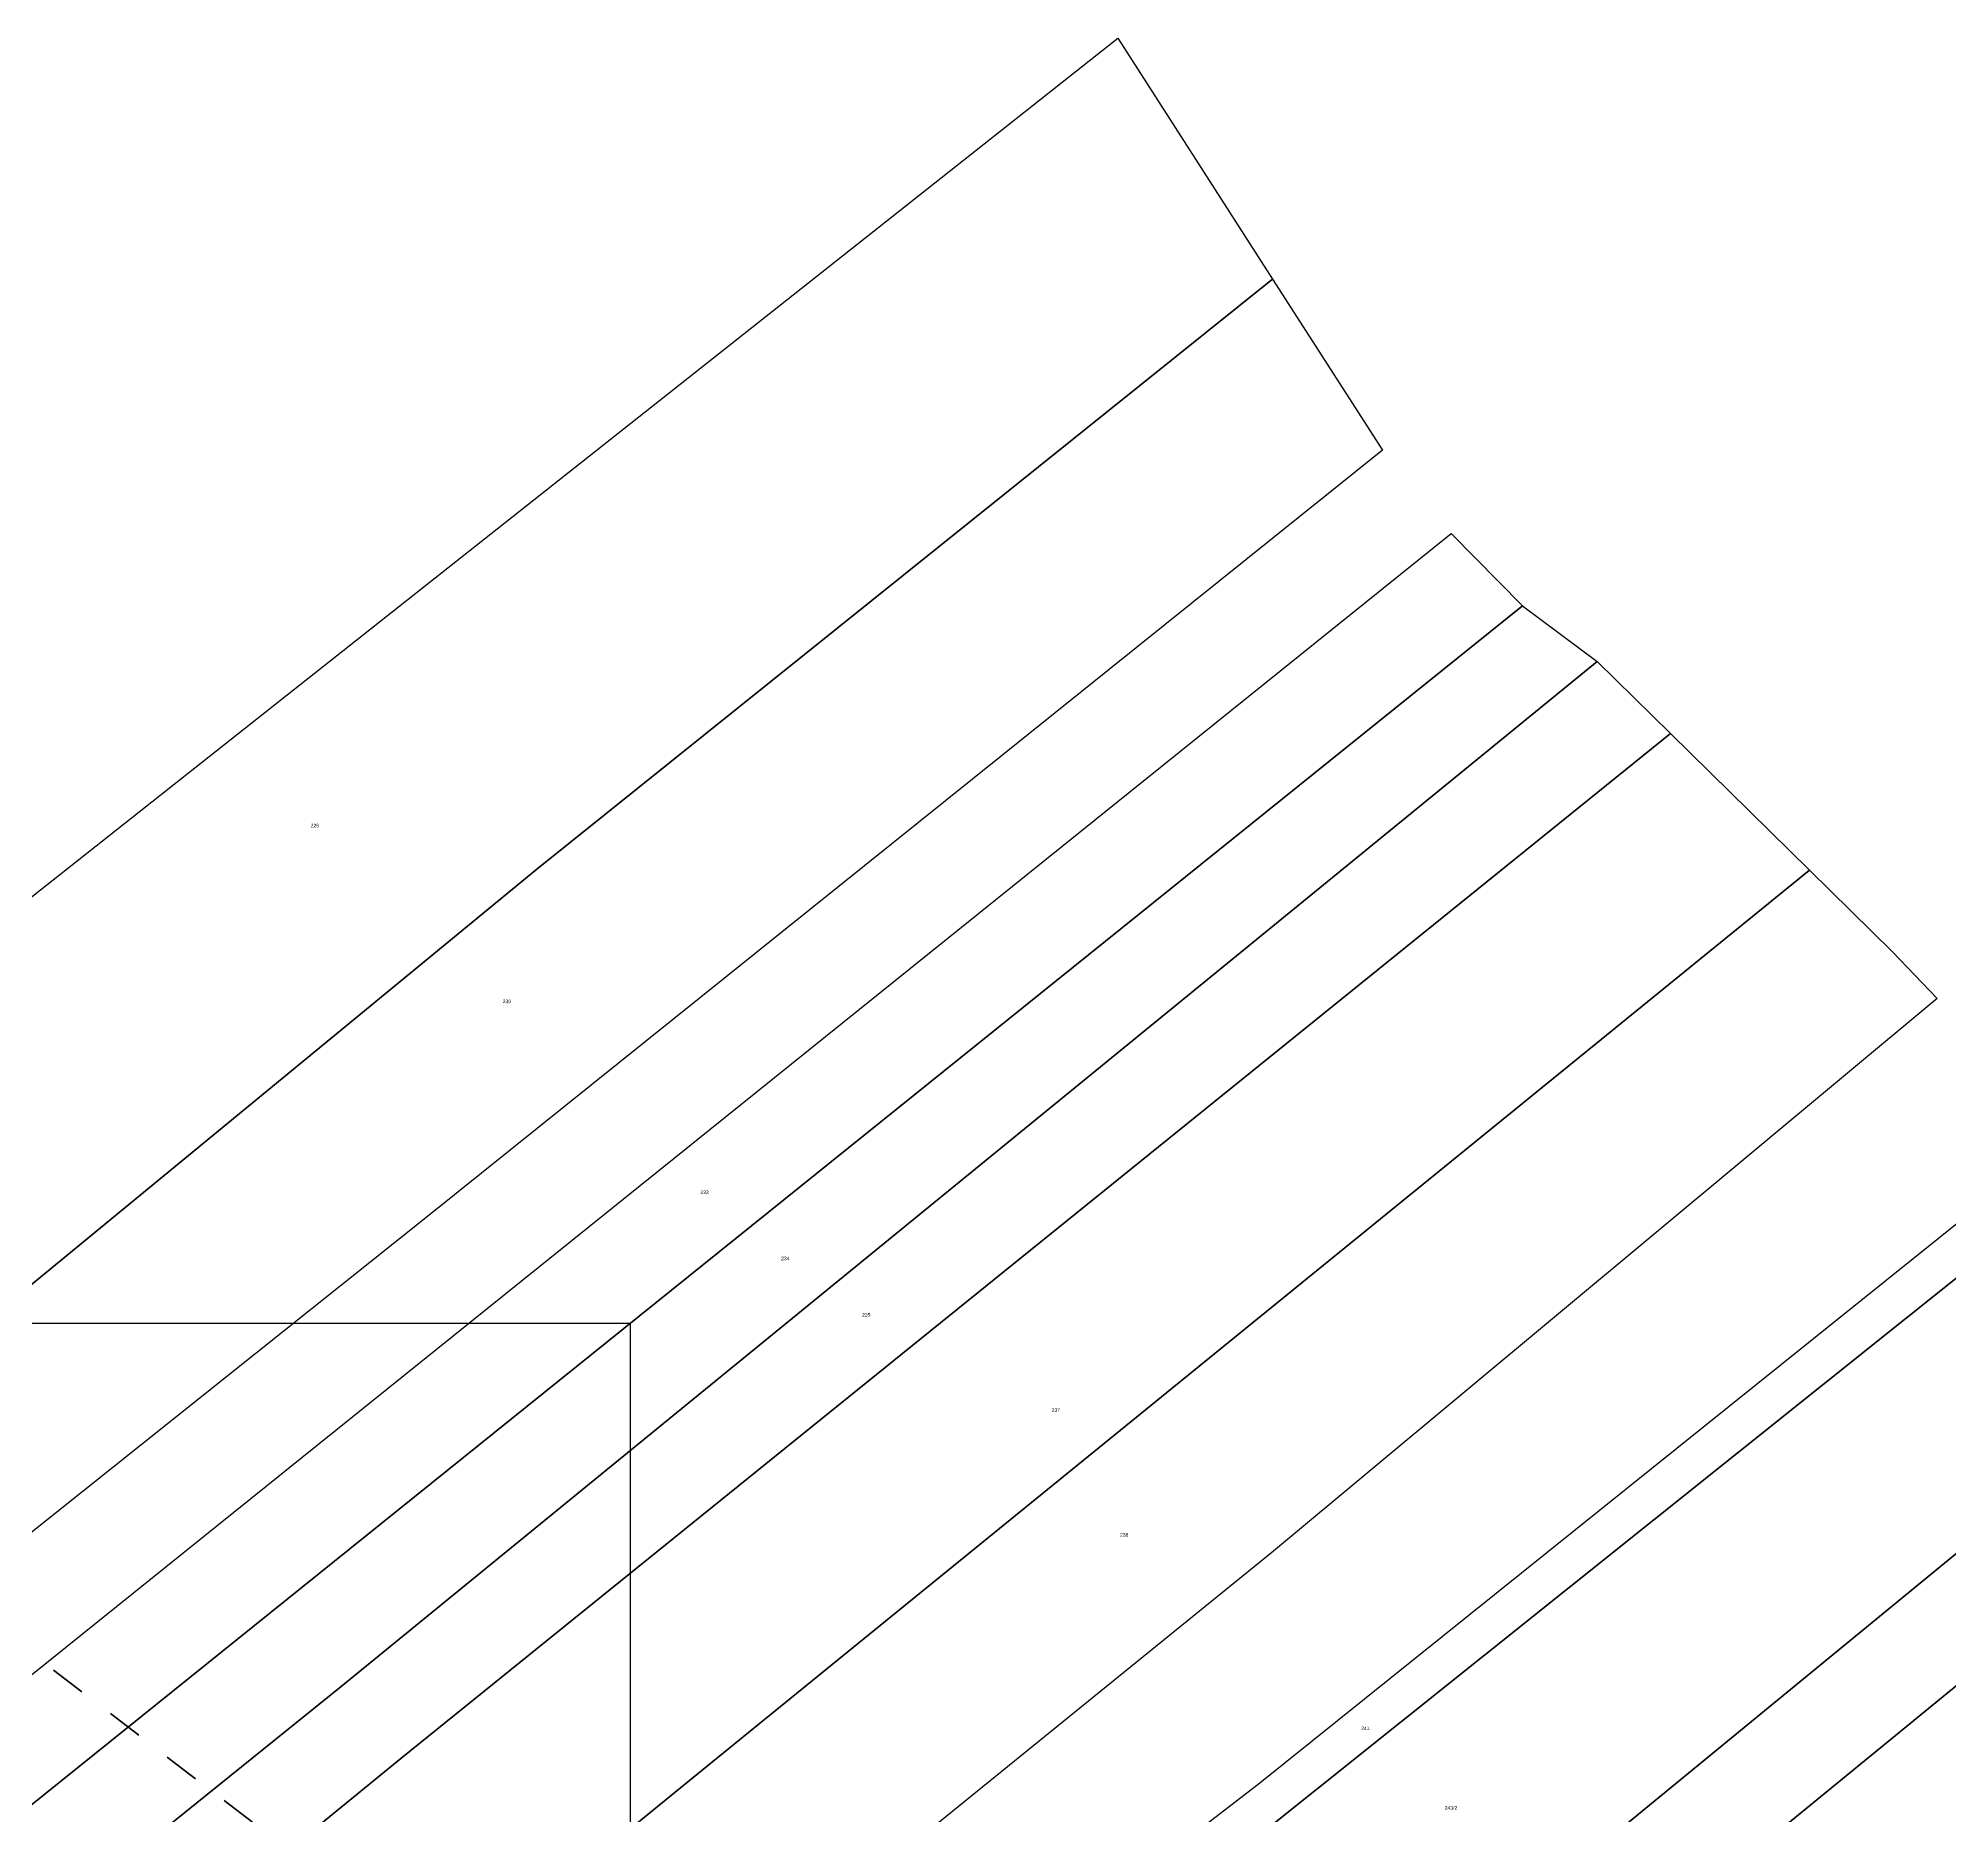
# Model space of a CAD drawing. Header units: metres. Extents: x 7542702 to 7555152, y 5804026 to 5815503.
# Drawn here: x 7544437 to 7544971, y 5809004 to 5809501 of the extents above; entities that cross this region are included whole.
import ezdxf

# ---------------------------------------------------------------- set-up
doc = ezdxf.new("R2010")
doc.units = ezdxf.units.M
doc.linetypes.add('4002', pattern=[2, 1, -1])
doc.layers.add('!trafo', color=6, linetype='4002', lineweight=50)
doc.layers.add('Dzialki', color=165, linetype='Continuous')
doc.styles.get("Standard").update_dxf_attribs({"font": 'arial.ttf'})

msp = doc.modelspace()

# ---------------------------------------------------------------- linework, layer by layer
at = {"layer": '!trafo', "ltscale": 10}
msp.add_lwpolyline([(7544322.76, 5809134.51), (7544224.4, 5809031.13), (7545058.88, 5808420.59), (7545132.63, 5808516.69)], close=True, dxfattribs=at)
at = {"layer": 'Defpoints'}
msp.add_lwpolyline([(7544209.69, 5809141.42), (7544602.2, 5809141.42), (7544602.2, 5808858.03), (7544209.69, 5808858.03)], close=True, dxfattribs=at)
at = {"layer": 'Dzialki'}
for p, q in [((7544367.76, 5809207.68), (7544738.55, 5809500.67)), ((7544738.55, 5809500.67), (7544781.85, 5809433.34)), ((7544576.09, 5809268.33), (7544781.85, 5809433.34)), ((7544781.85, 5809433.34), (7544576.09, 5809268.33)), ((7544781.85, 5809433.34), (7544812.65, 5809385.46)), ((7544812.65, 5809385.46), (7544545.5, 5809171.25)), ((7544421.54, 5809032.48), (7544831.81, 5809362.2)), ((7544831.81, 5809362.2), (7544851.78, 5809342.01)), ((7544418.65, 5808993.77), (7544851.78, 5809342.01)), ((7544851.78, 5809342.01), (7544418.65, 5808993.77)), ((7544851.78, 5809342.01), (7544872.69, 5809326.43)), ((7544872.69, 5809326.43), (7544521.38, 5809039.79)), ((7544521.38, 5809039.79), (7544872.69, 5809326.43)), ((7544872.69, 5809326.43), (7544893.2, 5809306.27)), ((7544538.05, 5809019.65), (7544893.2, 5809306.27)), ((7544893.2, 5809306.27), (7544538.05, 5809019.65)), ((7544893.2, 5809306.27), (7544932.05, 5809268.07)), ((7544323.02, 5809060.39), (7544576.09, 5809268.33)), ((7544576.09, 5809268.33), (7544323.02, 5809060.39)), ((7544932.05, 5809268.07), (7544622.37, 5809016.4)), ((7544622.37, 5809016.4), (7544932.05, 5809268.07)), ((7544932.05, 5809268.07), (7544955.22, 5809245.26)), ((7544955.22, 5809245.26), (7544967.74, 5809232.14)), ((7544967.74, 5809232.14), (7544782.1, 5809077.7)), ((7544778.35, 5809012.84), (7545004.07, 5809194.08)), ((7545012.34, 5809185.4), (7544761.75, 5808985.18)), ((7544761.75, 5808985.18), (7545012.34, 5809185.4)), ((7544545.5, 5809171.25), (7544398.7, 5809054.23)), ((7544846.5, 5808973.23), (7545056.25, 5809145.3)), ((7545056.25, 5809145.3), (7544846.5, 5808973.23)), ((7545076.83, 5809124.91), (7544690.34, 5808808.8)), ((7544690.34, 5808808.8), (7545076.83, 5809124.91)), ((7544782.1, 5809077.7), (7544665.82, 5808983.4)), ((7544521.38, 5809039.79), (7544443.4, 5808977.01)), ((7544443.4, 5808977.01), (7544521.38, 5809039.79)), ((7544512.64, 5808998.91), (7544538.05, 5809019.65)), ((7544538.05, 5809019.65), (7544512.64, 5808998.91)), ((7544622.37, 5809016.4), (7544580.53, 5808982.4)), ((7544580.53, 5808982.4), (7544622.37, 5809016.4)), ((7544729.97, 5808975.84), (7544778.35, 5809012.84))]:
    msp.add_line(p, q, dxfattribs=at)

# ---------------------------------------------------------------- texts
for s, p in [('229', (7544512.86, 5809280.03)), ('230', (7544566.57, 5809230.88)), ('233', (7544621.83, 5809177.49)), ('234', (7544644.42, 5809159.01)), ('235', (7544667.07, 5809143.21)), ('237', (7544720.11, 5809116.62)), ('238', (7544739.21, 5809081.73)), ('241', (7544806.65, 5809027.62)), ('243/2', (7544830.03, 5809005.37))]:
    msp.add_text(s, height=1, dxfattribs=at).set_placement(p)

doc.saveas('drawing.dxf')
